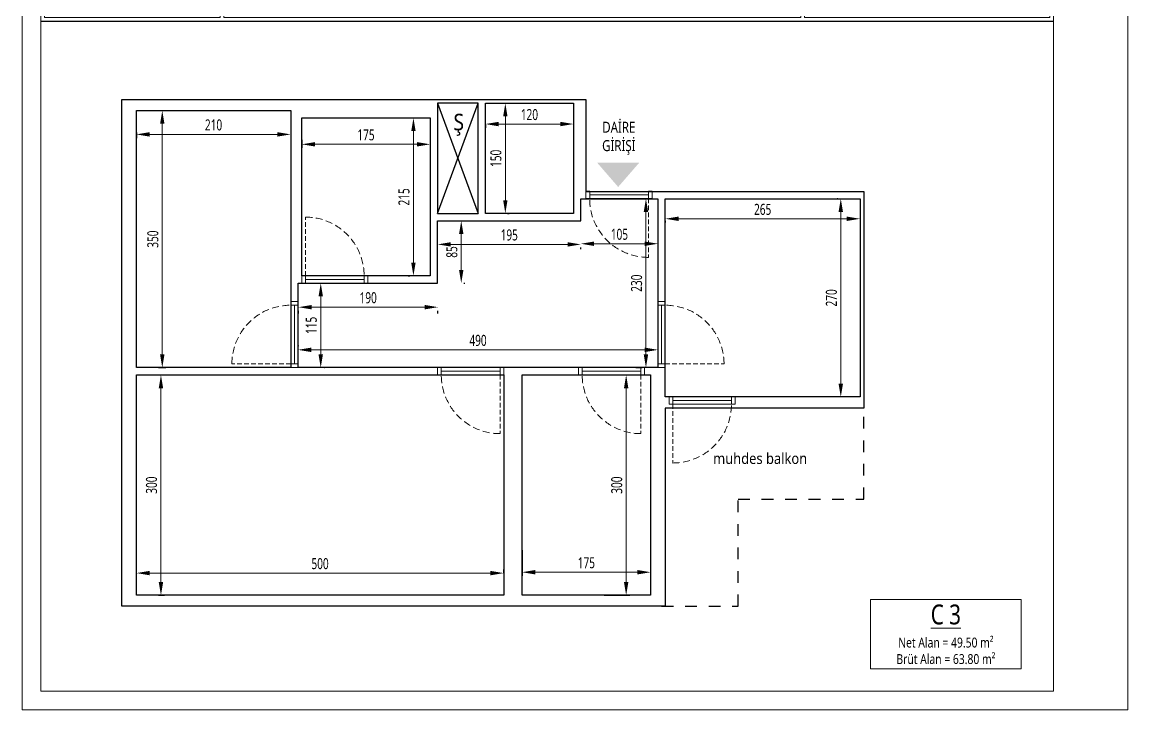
# Model space of a CAD drawing. Header units: metres. Extents: x 41905 to 73816, y -45641 to -42980.
# Drawn here: x 70655 to 72161, y -45109 to -44172 of the extents above; entities that cross this region are included whole.
import ezdxf

# ---------------------------------------------------------------- set-up
doc = ezdxf.new("R2010")
doc.units = ezdxf.units.M
doc.linetypes.add('HIDDEN2', pattern=[4.7625, 3.175, -1.5875])
doc.linetypes.add('JIS_02_1.2', pattern=[64.008, 32.004, -32.004])
for name, color, linetype, lineweight in [('A ALAN BRÜT', 5, 'Continuous', 30), ('A ANTET', 7, 'Continuous', 13), ('A DUVAR', 7, 'Continuous', 30), ('A KAPI', 11, 'Continuous', 13), ('A KAPI KESİK', 11, 'HIDDEN2', 13), ('A YAZI', 7, 'Continuous', 13)]:
    doc.layers.add(name, color=color, linetype=linetype, lineweight=lineweight)
for name, color, linetype, lineweight, true_color in [('A GİRİŞ OKU', 1, 'Continuous', 13, 0xff0000), ('A YAZDIRMA', 7, 'Continuous', 13, 0x848484), ('A ÖLÇÜ DIŞ', 1, 'Continuous', 13, 0xff0000)]:
    doc.layers.add(name, color=color, linetype=linetype, lineweight=lineweight, true_color=true_color)
doc.styles.add('HİB NORMAL', font='segoeui.ttf')
doc.styles.add('HİB Segoe Bold', font='segoeuib.ttf', dxfattribs={"width": 0.8})
doc.styles.add('HİB SEGOE Normal .7', font='segoeui.ttf', dxfattribs={"width": 0.7})
doc.styles.add('HİB SEGOE Normal .9', font='segoeui.ttf', dxfattribs={"width": 0.9})
doc.styles.add('HİB Segoe Semilight .7', font='segoeuisl.ttf', dxfattribs={"width": 0.7})
doc.dimstyles.new('HİB New', dxfattribs={"dimtxt": 12, "dimasz": 18, "dimexe": 5, "dimexo": 30, "dimgap": 5, "dimtad": 1, "dimdec": 0, "dimzin": 0, "dimdsep": 46, "dimtxsty": 'HİB Segoe Semilight .7', "dimcen": 0.09, "dimclrd": 256, "dimclre": 256, "dimclrt": 256, "dimadec": 0, "dimazin": 0, "dimtfac": 1, "dimtdec": 4, "dimtix": 1, "dimtofl": 0, "dimtmove": 0, "dimatfit": 3, "dimfxl": 30, "dimfxlon": 1, "dimtvp": 1, "dimtolj": 1, "dimtzin": 0, "dimlwd": -1, "dimlwe": -3, "dimarcsym": 0})

# ---------------------------------------------------------------- blocks, each defined once
blk = doc.blocks.new('*D18223')
at = {"layer": 'A ÖLÇÜ DIŞ', "lineweight": -3, "ltscale": 0.5}
for p, q in [((71336, -44891.1), (71336, -44926.1)), ((71511, -44891.1), (71511, -44926.1))]:
    blk.add_line(p, q, dxfattribs=at)
at = {"layer": 'A ÖLÇÜ DIŞ', "ltscale": 0.5}
blk.add_line((71493, -44921.1), (71354, -44921.1), dxfattribs=at)
at = {"layer": 'A ÖLÇÜ DIŞ'}
for points in [[(71354, -44918.1), (71354, -44924.1), (71336, -44921.1)], [(71493, -44924.1), (71493, -44918.1), (71511, -44921.1)]]:
    blk.add_solid(points, dxfattribs=at)
at = {"layer": 'Defpoints', "color": 0}
for p in [(71336, -44652.5), (71511, -44652.5), (71336, -44921.1)]:
    blk.add_point(p, dxfattribs=at)
at = {"layer": 'A ÖLÇÜ DIŞ', "ltscale": 0.5, "insert": (71423.5, -44908.3), "char_height": 15, "attachment_point": 5, "style": 'HİB SEGOE Normal .7'}
blk.add_mtext('\\A1;175', dxfattribs=at)
blk = doc.blocks.new('*D18224')
at = {"layer": 'A ÖLÇÜ DIŞ', "lineweight": -3, "ltscale": 0.5}
for p, q in [((70811, -44922.5), (70811, -44917.3)), ((71311, -44922.5), (71311, -44917.3))]:
    blk.add_line(p, q, dxfattribs=at)
at = {"layer": 'A ÖLÇÜ DIŞ', "ltscale": 0.5}
blk.add_line((71293, -44922.3), (70829, -44922.3), dxfattribs=at)
at = {"layer": 'A ÖLÇÜ DIŞ'}
for points in [[(70829, -44919.3), (70829, -44925.3), (70811, -44922.3)], [(71293, -44925.3), (71293, -44919.3), (71311, -44922.3)]]:
    blk.add_solid(points, dxfattribs=at)
at = {"layer": 'Defpoints', "color": 0}
for p in [(70811, -44922.3), (70811, -44952.5), (71311, -44952.5)]:
    blk.add_point(p, dxfattribs=at)
at = {"layer": 'A ÖLÇÜ DIŞ', "ltscale": 0.5, "insert": (71061, -44909.5), "char_height": 15, "attachment_point": 5, "style": 'HİB SEGOE Normal .7'}
blk.add_mtext('\\A1;500', dxfattribs=at)
blk = doc.blocks.new('*D18225')
at = {"layer": 'A ÖLÇÜ DIŞ', "lineweight": -3, "ltscale": 0.5}
for p, q in [((70841, -44652.5), (70849.4, -44652.5)), ((70841, -44952.5), (70849.4, -44952.5))]:
    blk.add_line(p, q, dxfattribs=at)
at = {"layer": 'A ÖLÇÜ DIŞ', "ltscale": 0.5}
blk.add_line((70844.4, -44934.5), (70844.4, -44670.5), dxfattribs=at)
at = {"layer": 'A ÖLÇÜ DIŞ'}
for points in [[(70847.4, -44670.5), (70841.4, -44670.5), (70844.4, -44652.5)], [(70841.4, -44934.5), (70847.4, -44934.5), (70844.4, -44952.5)]]:
    blk.add_solid(points, dxfattribs=at)
at = {"layer": 'Defpoints', "color": 0}
for p in [(70811, -44652.5), (70844.4, -44652.5), (70811, -44952.5)]:
    blk.add_point(p, dxfattribs=at)
at = {"layer": 'A ÖLÇÜ DIŞ', "ltscale": 0.5, "insert": (70831.6, -44802.5), "char_height": 15, "attachment_point": 5, "rotation": 90, "style": 'HİB SEGOE Normal .7'}
blk.add_mtext('\\A1;300', dxfattribs=at)
blk = doc.blocks.new('*D18226')
at = {"layer": 'A ÖLÇÜ DIŞ', "lineweight": -3, "ltscale": 0.5}
for p, q in [((70841, -44292.5), (70851.2, -44292.5)), ((70841, -44642.5), (70851.2, -44642.5))]:
    blk.add_line(p, q, dxfattribs=at)
at = {"layer": 'A ÖLÇÜ DIŞ', "ltscale": 0.5}
blk.add_line((70846.2, -44624.5), (70846.2, -44310.5), dxfattribs=at)
at = {"layer": 'A ÖLÇÜ DIŞ'}
for points in [[(70849.2, -44310.5), (70843.2, -44310.5), (70846.2, -44292.5)], [(70843.2, -44624.5), (70849.2, -44624.5), (70846.2, -44642.5)]]:
    blk.add_solid(points, dxfattribs=at)
at = {"layer": 'Defpoints', "color": 0}
for p in [(70811, -44292.5), (70846.2, -44292.5), (70811, -44642.5)]:
    blk.add_point(p, dxfattribs=at)
at = {"layer": 'A ÖLÇÜ DIŞ', "ltscale": 0.5, "insert": (70833.4, -44467.5), "char_height": 15, "attachment_point": 5, "rotation": 90, "style": 'HİB SEGOE Normal .7'}
blk.add_mtext('\\A1;350', dxfattribs=at)
blk = doc.blocks.new('*D18227')
at = {"layer": 'A ÖLÇÜ DIŞ', "lineweight": -3, "ltscale": 0.5}
for p, q in [((71447.7, -44652.5), (71482.7, -44652.5)), ((71447.7, -44952.5), (71482.7, -44952.5))]:
    blk.add_line(p, q, dxfattribs=at)
at = {"layer": 'A ÖLÇÜ DIŞ', "ltscale": 0.5}
blk.add_line((71477.7, -44670.5), (71477.7, -44934.5), dxfattribs=at)
at = {"layer": 'A ÖLÇÜ DIŞ'}
for points in [[(71480.7, -44670.5), (71474.7, -44670.5), (71477.7, -44652.5)], [(71474.7, -44934.5), (71480.7, -44934.5), (71477.7, -44952.5)]]:
    blk.add_solid(points, dxfattribs=at)
at = {"layer": 'Defpoints', "color": 0}
for p in [(71336, -44652.5), (71336, -44952.5), (71477.7, -44952.5)]:
    blk.add_point(p, dxfattribs=at)
at = {"layer": 'A ÖLÇÜ DIŞ', "ltscale": 0.5, "insert": (71464.9, -44802.5), "char_height": 15, "attachment_point": 5, "rotation": 90, "style": 'HİB SEGOE Normal .7'}
blk.add_mtext('\\A1;300', dxfattribs=at)
blk = doc.blocks.new('*D18228')
at = {"layer": 'A ÖLÇÜ DIŞ', "lineweight": -3, "ltscale": 0.5}
for p, q in [((71286, -44312.5), (71286, -44315.8)), ((71406, -44312.5), (71406, -44315.8))]:
    blk.add_line(p, q, dxfattribs=at)
at = {"layer": 'A ÖLÇÜ DIŞ', "ltscale": 0.5}
blk.add_line((71304, -44310.8), (71388, -44310.8), dxfattribs=at)
at = {"layer": 'A ÖLÇÜ DIŞ'}
for points in [[(71304, -44307.8), (71304, -44313.8), (71286, -44310.8)], [(71388, -44313.8), (71388, -44307.8), (71406, -44310.8)]]:
    blk.add_solid(points, dxfattribs=at)
at = {"layer": 'Defpoints', "color": 0}
for p in [(71286, -44282.5), (71406, -44282.5), (71406, -44310.8)]:
    blk.add_point(p, dxfattribs=at)
at = {"layer": 'A ÖLÇÜ DIŞ', "ltscale": 0.5, "insert": (71346, -44298), "char_height": 15, "attachment_point": 5, "style": 'HİB SEGOE Normal .7'}
blk.add_mtext('\\A1;120', dxfattribs=at)
blk = doc.blocks.new('*D18229')
at = {"layer": 'A ÖLÇÜ DIŞ', "lineweight": -3, "ltscale": 0.5}
for p, q in [((71316, -44282.5), (71318.2, -44282.5)), ((71316, -44432.5), (71318.2, -44432.5))]:
    blk.add_line(p, q, dxfattribs=at)
at = {"layer": 'A ÖLÇÜ DIŞ', "ltscale": 0.5}
blk.add_line((71313.2, -44414.5), (71313.2, -44300.5), dxfattribs=at)
at = {"layer": 'A ÖLÇÜ DIŞ'}
for points in [[(71316.2, -44300.5), (71310.2, -44300.5), (71313.2, -44282.5)], [(71310.2, -44414.5), (71316.2, -44414.5), (71313.2, -44432.5)]]:
    blk.add_solid(points, dxfattribs=at)
at = {"layer": 'Defpoints', "color": 0}
for p in [(71286, -44282.5), (71313.2, -44282.5), (71286, -44432.5)]:
    blk.add_point(p, dxfattribs=at)
at = {"layer": 'A ÖLÇÜ DIŞ', "ltscale": 0.5, "insert": (71300.4, -44357.5), "char_height": 15, "attachment_point": 5, "rotation": 90, "style": 'HİB SEGOE Normal .7'}
blk.add_mtext('\\A1;150', dxfattribs=at)
blk = doc.blocks.new('*D18230')
at = {"layer": 'A ÖLÇÜ DIŞ', "lineweight": -3, "ltscale": 0.5}
for p, q in [((71181, -44302.5), (71183.1, -44302.5)), ((71181, -44517.5), (71183.1, -44517.5))]:
    blk.add_line(p, q, dxfattribs=at)
at = {"layer": 'A ÖLÇÜ DIŞ', "ltscale": 0.5}
blk.add_line((71188.1, -44320.5), (71188.1, -44499.5), dxfattribs=at)
at = {"layer": 'A ÖLÇÜ DIŞ'}
for points in [[(71191.1, -44320.5), (71185.1, -44320.5), (71188.1, -44302.5)], [(71185.1, -44499.5), (71191.1, -44499.5), (71188.1, -44517.5)]]:
    blk.add_solid(points, dxfattribs=at)
at = {"layer": 'Defpoints', "color": 0}
for p in [(71211, -44302.5), (71188.1, -44517.5), (71211, -44517.5)]:
    blk.add_point(p, dxfattribs=at)
at = {"layer": 'A ÖLÇÜ DIŞ', "ltscale": 0.5, "insert": (71175.3, -44410), "char_height": 15, "attachment_point": 5, "rotation": 90, "style": 'HİB SEGOE Normal .7'}
blk.add_mtext('\\A1;215', dxfattribs=at)
blk = doc.blocks.new('*D18231')
at = {"layer": 'A ÖLÇÜ DIŞ', "lineweight": -3, "ltscale": 0.5}
for p, q in [((71036, -44332.5), (71036, -44343.4)), ((71211, -44332.5), (71211, -44343.4))]:
    blk.add_line(p, q, dxfattribs=at)
at = {"layer": 'A ÖLÇÜ DIŞ', "ltscale": 0.5}
blk.add_line((71054, -44338.4), (71193, -44338.4), dxfattribs=at)
at = {"layer": 'A ÖLÇÜ DIŞ'}
for points in [[(71054, -44335.4), (71054, -44341.4), (71036, -44338.4)], [(71193, -44341.4), (71193, -44335.4), (71211, -44338.4)]]:
    blk.add_solid(points, dxfattribs=at)
at = {"layer": 'Defpoints', "color": 0}
for p in [(71036, -44302.5), (71211, -44302.5), (71211, -44338.4)]:
    blk.add_point(p, dxfattribs=at)
at = {"layer": 'A ÖLÇÜ DIŞ', "ltscale": 0.5, "insert": (71123.5, -44325.6), "char_height": 15, "attachment_point": 5, "style": 'HİB SEGOE Normal .7'}
blk.add_mtext('\\A1;175', dxfattribs=at)
blk = doc.blocks.new('*D18232')
at = {"layer": 'A ÖLÇÜ DIŞ', "lineweight": -3, "ltscale": 0.5}
for p, q in [((70811, -44322.5), (70811, -44329.9)), ((71021, -44322.5), (71021, -44329.9))]:
    blk.add_line(p, q, dxfattribs=at)
at = {"layer": 'A ÖLÇÜ DIŞ', "ltscale": 0.5}
blk.add_line((71003, -44324.9), (70829, -44324.9), dxfattribs=at)
at = {"layer": 'A ÖLÇÜ DIŞ'}
for points in [[(70829, -44321.9), (70829, -44327.9), (70811, -44324.9)], [(71003, -44327.9), (71003, -44321.9), (71021, -44324.9)]]:
    blk.add_solid(points, dxfattribs=at)
at = {"layer": 'Defpoints', "color": 0}
for p in [(70811, -44292.5), (71021, -44292.5), (70811, -44324.9)]:
    blk.add_point(p, dxfattribs=at)
at = {"layer": 'A ÖLÇÜ DIŞ', "ltscale": 0.5, "insert": (70916, -44312.1), "char_height": 15, "attachment_point": 5, "style": 'HİB SEGOE Normal .7'}
blk.add_mtext('\\A1;210', dxfattribs=at)
blk = doc.blocks.new('*D18233')
at = {"layer": 'A ÖLÇÜ DIŞ', "lineweight": -3, "ltscale": 0.5}
for p, q in [((71066.8, -44527.5), (71066.9, -44527.5)), ((71066.8, -44642.5), (71066.9, -44642.5))]:
    blk.add_line(p, q, dxfattribs=at)
at = {"layer": 'A ÖLÇÜ DIŞ', "ltscale": 0.5}
blk.add_line((71061.9, -44545.5), (71061.9, -44624.5), dxfattribs=at)
at = {"layer": 'A ÖLÇÜ DIŞ'}
for points in [[(71064.9, -44545.5), (71058.9, -44545.5), (71061.9, -44527.5)], [(71058.9, -44624.5), (71064.9, -44624.5), (71061.9, -44642.5)]]:
    blk.add_solid(points, dxfattribs=at)
at = {"layer": 'Defpoints', "color": 0}
for p in [(71036.8, -44527.5), (71036.8, -44642.5), (71061.9, -44642.5)]:
    blk.add_point(p, dxfattribs=at)
at = {"layer": 'A ÖLÇÜ DIŞ', "ltscale": 0.5, "insert": (71049.1, -44585), "char_height": 15, "attachment_point": 5, "rotation": 90, "style": 'HİB SEGOE Normal .7'}
blk.add_mtext('\\A1;115', dxfattribs=at)
blk = doc.blocks.new('*D18234')
at = {"layer": 'A ÖLÇÜ DIŞ', "lineweight": -3, "ltscale": 0.5}
for p, q in [((71031.5, -44569), (71031.5, -44565.2)), ((71221.5, -44569), (71221.5, -44565.2))]:
    blk.add_line(p, q, dxfattribs=at)
at = {"layer": 'A ÖLÇÜ DIŞ', "ltscale": 0.5}
blk.add_line((71049.5, -44560.2), (71203.5, -44560.2), dxfattribs=at)
at = {"layer": 'A ÖLÇÜ DIŞ'}
for points in [[(71049.5, -44557.2), (71049.5, -44563.2), (71031.5, -44560.2)], [(71203.5, -44563.2), (71203.5, -44557.2), (71221.5, -44560.2)]]:
    blk.add_solid(points, dxfattribs=at)
at = {"layer": 'Defpoints', "color": 0}
for p in [(71031.5, -44539), (71221.5, -44539), (71221.5, -44560.2)]:
    blk.add_point(p, dxfattribs=at)
at = {"layer": 'A ÖLÇÜ DIŞ', "ltscale": 0.5, "insert": (71126.5, -44547.4), "char_height": 15, "attachment_point": 5, "style": 'HİB SEGOE Normal .7'}
blk.add_mtext('\\A1;190', dxfattribs=at)
blk = doc.blocks.new('*D18235')
at = {"layer": 'A ÖLÇÜ DIŞ', "lineweight": -3, "ltscale": 0.5}
for p, q in [((71256.9, -44442.5), (71258.2, -44442.5)), ((71256.9, -44527.5), (71258.2, -44527.5))]:
    blk.add_line(p, q, dxfattribs=at)
at = {"layer": 'A ÖLÇÜ DIŞ', "ltscale": 0.5}
blk.add_line((71253.2, -44509.5), (71253.2, -44460.5), dxfattribs=at)
at = {"layer": 'A ÖLÇÜ DIŞ'}
for points in [[(71256.2, -44460.5), (71250.2, -44460.5), (71253.2, -44442.5)], [(71250.2, -44509.5), (71256.2, -44509.5), (71253.2, -44527.5)]]:
    blk.add_solid(points, dxfattribs=at)
at = {"layer": 'Defpoints', "color": 0}
for p in [(71226.9, -44442.5), (71253.2, -44442.5), (71226.9, -44527.5)]:
    blk.add_point(p, dxfattribs=at)
at = {"layer": 'A ÖLÇÜ DIŞ', "ltscale": 0.5, "insert": (71240.4, -44485), "char_height": 15, "attachment_point": 5, "rotation": 90, "style": 'HİB SEGOE Normal .7'}
blk.add_mtext('\\A1;85', dxfattribs=at)
blk = doc.blocks.new('*D18236')
at = {"layer": 'A ÖLÇÜ DIŞ', "lineweight": -3, "ltscale": 0.5}
for p, q in [((71221, -44481.2), (71221, -44479.7)), ((71416, -44481.2), (71416, -44479.7))]:
    blk.add_line(p, q, dxfattribs=at)
at = {"layer": 'A ÖLÇÜ DIŞ', "ltscale": 0.5}
blk.add_line((71239, -44474.7), (71398, -44474.7), dxfattribs=at)
at = {"layer": 'A ÖLÇÜ DIŞ'}
for points in [[(71239, -44471.7), (71239, -44477.7), (71221, -44474.7)], [(71398, -44477.7), (71398, -44471.7), (71416, -44474.7)]]:
    blk.add_solid(points, dxfattribs=at)
at = {"layer": 'Defpoints', "color": 0}
for p in [(71221, -44451.2), (71416, -44451.2), (71416, -44474.7)]:
    blk.add_point(p, dxfattribs=at)
at = {"layer": 'A ÖLÇÜ DIŞ', "ltscale": 0.5, "insert": (71318.5, -44461.9), "char_height": 15, "attachment_point": 5, "style": 'HİB SEGOE Normal .7'}
blk.add_mtext('\\A1;195', dxfattribs=at)
blk = doc.blocks.new('*D18237')
at = {"layer": 'A ÖLÇÜ DIŞ', "lineweight": -3, "ltscale": 0.5}
for p, q in [((71521, -44443.8), (71521, -44478.8)), ((71416, -44480.3), (71416, -44478.8))]:
    blk.add_line(p, q, dxfattribs=at)
at = {"layer": 'A ÖLÇÜ DIŞ', "ltscale": 0.5}
blk.add_line((71434, -44473.8), (71503, -44473.8), dxfattribs=at)
at = {"layer": 'A ÖLÇÜ DIŞ'}
for points in [[(71434, -44470.8), (71434, -44476.8), (71416, -44473.8)], [(71503, -44476.8), (71503, -44470.8), (71521, -44473.8)]]:
    blk.add_solid(points, dxfattribs=at)
at = {"layer": 'Defpoints', "color": 0}
for p in [(71521, -44412.5), (71416, -44450.3), (71521, -44473.8)]:
    blk.add_point(p, dxfattribs=at)
at = {"layer": 'A ÖLÇÜ DIŞ', "ltscale": 0.5, "insert": (71468.5, -44461), "char_height": 15, "attachment_point": 5, "style": 'HİB SEGOE Normal .7'}
blk.add_mtext('\\A1;105', dxfattribs=at)
blk = doc.blocks.new('*D18238')
at = {"layer": 'A ÖLÇÜ DIŞ', "lineweight": -3, "ltscale": 0.5}
for p, q in [((71491, -44412.5), (71499.6, -44412.5)), ((71491, -44642.5), (71499.6, -44642.5))]:
    blk.add_line(p, q, dxfattribs=at)
at = {"layer": 'A ÖLÇÜ DIŞ', "ltscale": 0.5}
blk.add_line((71504.6, -44430.5), (71504.6, -44624.5), dxfattribs=at)
at = {"layer": 'A ÖLÇÜ DIŞ'}
for points in [[(71507.6, -44430.5), (71501.6, -44430.5), (71504.6, -44412.5)], [(71501.6, -44624.5), (71507.6, -44624.5), (71504.6, -44642.5)]]:
    blk.add_solid(points, dxfattribs=at)
at = {"layer": 'Defpoints', "color": 0}
for p in [(71521, -44412.5), (71504.6, -44642.5), (71521, -44642.5)]:
    blk.add_point(p, dxfattribs=at)
at = {"layer": 'A ÖLÇÜ DIŞ', "ltscale": 0.5, "insert": (71491.9, -44527.5), "char_height": 15, "attachment_point": 5, "rotation": 90, "style": 'HİB SEGOE Normal .7'}
blk.add_mtext('\\A1;230', dxfattribs=at)
blk = doc.blocks.new('*D18239')
at = {"layer": 'A ÖLÇÜ DIŞ', "lineweight": -3, "ltscale": 0.5}
for p, q in [((71031, -44612.5), (71031, -44613.3)), ((71521, -44612.5), (71521, -44613.3))]:
    blk.add_line(p, q, dxfattribs=at)
at = {"layer": 'A ÖLÇÜ DIŞ', "ltscale": 0.5}
blk.add_line((71503, -44618.3), (71049, -44618.3), dxfattribs=at)
at = {"layer": 'A ÖLÇÜ DIŞ'}
for points in [[(71049, -44615.3), (71049, -44621.3), (71031, -44618.3)], [(71503, -44621.3), (71503, -44615.3), (71521, -44618.3)]]:
    blk.add_solid(points, dxfattribs=at)
at = {"layer": 'Defpoints', "color": 0}
for p in [(71031, -44618.3), (71031, -44642.5), (71521, -44642.5)]:
    blk.add_point(p, dxfattribs=at)
at = {"layer": 'A ÖLÇÜ DIŞ', "ltscale": 0.5, "insert": (71276, -44605.5), "char_height": 15, "attachment_point": 5, "style": 'HİB SEGOE Normal .7'}
blk.add_mtext('\\A1;490', dxfattribs=at)
blk = doc.blocks.new('*D18240')
at = {"layer": 'A ÖLÇÜ DIŞ', "lineweight": -3, "ltscale": 0.5}
for p, q in [((71531, -44442.5), (71531, -44444.8)), ((71796, -44442.5), (71796, -44444.8))]:
    blk.add_line(p, q, dxfattribs=at)
at = {"layer": 'A ÖLÇÜ DIŞ', "ltscale": 0.5}
blk.add_line((71549, -44439.8), (71778, -44439.8), dxfattribs=at)
at = {"layer": 'A ÖLÇÜ DIŞ'}
for points in [[(71549, -44436.8), (71549, -44442.8), (71531, -44439.8)], [(71778, -44442.8), (71778, -44436.8), (71796, -44439.8)]]:
    blk.add_solid(points, dxfattribs=at)
at = {"layer": 'Defpoints', "color": 0}
for p in [(71531, -44412.5), (71796, -44412.5), (71796, -44439.8)]:
    blk.add_point(p, dxfattribs=at)
at = {"layer": 'A ÖLÇÜ DIŞ', "ltscale": 0.5, "insert": (71663.5, -44427.1), "char_height": 15, "attachment_point": 5, "style": 'HİB SEGOE Normal .7'}
blk.add_mtext('\\A1;265', dxfattribs=at)
blk = doc.blocks.new('*D18241')
at = {"layer": 'A ÖLÇÜ DIŞ', "lineweight": -3, "ltscale": 0.5}
for p, q in [((71766, -44412.5), (71764.8, -44412.5)), ((71766, -44682.5), (71764.8, -44682.5))]:
    blk.add_line(p, q, dxfattribs=at)
at = {"layer": 'A ÖLÇÜ DIŞ', "ltscale": 0.5}
blk.add_line((71769.8, -44430.5), (71769.8, -44664.5), dxfattribs=at)
at = {"layer": 'A ÖLÇÜ DIŞ'}
for points in [[(71772.8, -44430.5), (71766.8, -44430.5), (71769.8, -44412.5)], [(71766.8, -44664.5), (71772.8, -44664.5), (71769.8, -44682.5)]]:
    blk.add_solid(points, dxfattribs=at)
at = {"layer": 'Defpoints', "color": 0}
for p in [(71796, -44412.5), (71769.8, -44682.5), (71796, -44682.5)]:
    blk.add_point(p, dxfattribs=at)
at = {"layer": 'A ÖLÇÜ DIŞ', "ltscale": 0.5, "insert": (71757.1, -44547.5), "char_height": 15, "attachment_point": 5, "rotation": 90, "style": 'HİB SEGOE Normal .7'}
blk.add_mtext('\\A1;270', dxfattribs=at)
blk = doc.blocks.new('KAPI 90X10')
at = {"layer": 'A KAPI', "color": 0}
for points in [[(5, 10), (0, 10), (0, 0), (5, 0)], [(85, 5), (85, 10), (5, 10), (5, 5)], [(90, 10), (85, 10), (85, 0), (90, 0)]]:
    blk.add_lwpolyline(points, close=True, dxfattribs=at)
at = {"layer": 'A KAPI KESİK', "color": 0, "ltscale": 2}
blk.add_line((85, 10), (85, 90), dxfattribs=at)
at = {"layer": 'A KAPI KESİK', "color": 0, "ltscale": 3}
blk.add_arc((85, 10), 80, 90, 180, dxfattribs=at)
at = {"layer": 'A YAZI', "color": 0, "style": 'HİB Segoe Semilight .7', "width": 0.7}
blk.add_attdef('KAPI_NO', (76.6, 23.8), '', height=12, rotation=90, dxfattribs=at)
blk = doc.blocks.new('safsafsaf')
at = {"layer": 'A ANTET', "linetype": 'ByBlock', "ltscale": 100}
blk.add_line((49168, -37858.9), (52997.3, -37858.9), dxfattribs=at)
at = {"layer": 'A ANTET', "linetype": 'ByBlock', "ltscale": 100, "const_width": 4.22}
blk.add_lwpolyline([(49168, -37858.9), (52997.3, -37858.9), (52997.3, -38140.5), (49168, -38140.5)], close=True, dxfattribs=at)
at = {"layer": 'A ANTET', "linetype": 'ByBlock', "ltscale": 100}
for points in [[(52997.3, -40674.5), (49168, -40674.5), (49168, -37858.9), (52997.3, -37858.9)], [(49182.1, -37873), (49846.6, -37873), (49846.6, -38126.4), (49182.1, -38126.4)], [(49860.6, -37873), (52042.3, -37873), (52042.3, -37992.7), (49860.6, -37992.7)], [(52056.4, -37992.7), (52983.2, -37992.7), (52983.2, -37873), (52056.4, -37873)], [(49860.6, -38006.7), (52042.3, -38006.7), (52042.3, -38126.4), (49860.6, -38126.4)], [(52056.4, -38126.4), (52983.2, -38126.4), (52983.2, -38006.7), (52056.4, -38006.7)]]:
    blk.add_lwpolyline(points, close=True, dxfattribs=at)
blk.add_lwpolyline([(49337.9, -38048.6, 3.72, 3.72, 0), (49690.6, -38048.6, 0, 0, 0)], format="xyseb", dxfattribs=at)
at = {"layer": 'A YAZDIRMA', "linetype": 'ByBlock', "ltscale": 100}
blk.add_lwpolyline([(53278.8, -40744.9), (53278.8, -37788.5), (49097.6, -37788.5), (49097.6, -40744.9)], close=True, dxfattribs=at)
at = {"layer": 'A ANTET', "linetype": 'ByBlock', "ltscale": 100, "attachment_point": 1, "line_spacing_factor": 0.8, "style": 'HİB NORMAL'}
for s, insert, char_height, width in [('\\pxqc;{\\fSegoe UI Semibold|b0|i0|c162|p34;BOZOĞLU\\P\\pxqc;\\H0.7833x;ARCHITECTS\\P\\pxqc;\\H1.0213x;}', (49326, -37899.2), 55.749, 377.662), ('\\pxi-3,l4.25,qc,t4.25;MİMARLIK & TASARIM', (49291.1, -38059.2), 24.623, 415.716)]:
    blk.add_mtext(s, dxfattribs=dict(at, insert=insert, char_height=char_height, width=width))
at = {"layer": 'A ANTET', "linetype": 'ByBlock', "ltscale": 100, "attachment_point": 1, "style": 'HİB NORMAL'}
for s, insert, char_height, width in [('\\A1;\\pxql;Bozoğlu Mimarlık ve Tasarım Hizmetleri - Batı Mh. Ihlamur Sk. No: 20/72 Pendik / İstanbul\\PTel: 0538 796 27 73 - www.bozogluarchitects.com', (49896.5, -37896.8), 20.906, 1289.576), ('\\pxql;MALTEPE GİRNE MH. 16732-25 ZÜMRÜT SİTESİ RÖLÖVE PROJESİ', (49900, -38040.7), 31.359, 1361.276)]:
    blk.add_mtext(s, dxfattribs=dict(at, insert=insert, char_height=char_height, width=width))
at = {"layer": 'A ANTET', "color": 0, "linetype": 'ByBlock', "ltscale": 100, "char_height": 35.195, "width": 810.705, "attachment_point": 7, "style": 'HİB NORMAL'}
for s, insert in [('\\pxql;Rölöve Ölçüm Tarihi: 03/07/2026', (52095.2, -37958.7)), ('\\pxql;Dosya:{\\H0.8019x; ZÜMRÜT SİTESİ 17-7-2026}', (52095.2, -38092.4))]:
    blk.add_mtext(s, dxfattribs=dict(at, insert=insert))

msp = doc.modelspace()

# ---------------------------------------------------------------- hatches: boundary and pattern name
at = {"layer": 'A GİRİŞ OKU', "ltscale": 100, "transparency": 33554687}
h = msp.add_hatch(color=256, dxfattribs=at)
h.dxf.hatch_style = 1
h.paths.add_polyline_path([(71438, -44363.2), (71495.7, -44363.2), (71466.8, -44396.5)])

# ---------------------------------------------------------------- linework, layer by layer
at = {"layer": 'A ALAN BRÜT', "ltscale": 0.5}
msp.add_lwpolyline([(70791, -44967.5), (70791, -44277.5), (71423, -44277.5), (71423, -44402.5), (71801, -44402.5), (71801, -44697.5), (71531, -44697.5), (71531, -44967.5)], close=True, dxfattribs=at)
at = {"layer": 'A DUVAR', "ltscale": 0.5}
for points in [[(71221, -44282.5), (71221, -44432.5), (71276, -44432.5), (71276, -44282.5)], [(71406, -44282.5), (71406, -44432.5), (71286, -44432.5), (71286, -44282.5)], [(71021, -44292.5), (71021, -44642.5), (70811, -44642.5), (70811, -44292.5)], [(71211, -44302.5), (71211, -44517.5), (71036, -44517.5), (71036, -44302.5)], [(71521, -44412.5), (71521, -44642.5), (71031, -44642.5), (71031, -44527.5), (71221, -44527.5), (71221, -44442.5), (71416, -44442.5), (71416, -44412.5)], [(71531, -44682.5), (71531, -44412.5), (71796, -44412.5), (71796, -44682.5)], [(71311, -44652.5), (71311, -44952.5), (70811, -44952.5), (70811, -44652.5)], [(71511, -44652.5), (71511, -44952.5), (71336, -44952.5), (71336, -44652.5)]]:
    msp.add_lwpolyline(points, close=True, dxfattribs=at)
for points in [[(71221, -44282.5), (71276, -44432.5)], [(71221, -44432.5), (71276, -44282.5)]]:
    msp.add_lwpolyline(points, dxfattribs=at)
at = {"layer": 'A DUVAR', "linetype": 'JIS_02_1.2', "ltscale": 0.5}
msp.add_lwpolyline([(71526, -44967.5), (71630.1, -44967.5), (71630.1, -44821.6), (71801, -44821.6), (71801, -44697.5)], dxfattribs=at)

# ---------------------------------------------------------------- block references
at = {"layer": 'A ANTET', "ltscale": 0.5, "xscale": 0.36, "yscale": 0.36, "zscale": 0.36}
msp.add_blockref('safsafsaf', (52980.3, -30440.4), dxfattribs=at)
at = {"layer": 'A KAPI', "ltscale": 100, "xscale": -1}
for p, rotation in [((71423, -44402.4), 180), ((71031, -44552.5), 89.99999999999993), ((71221, -44642.4), 180), ((71412.8, -44642.4), 180)]:
    msp.add_blockref('KAPI 90X10', p, dxfattribs=dict(at, rotation=rotation))
msp.add_blockref('KAPI 90X10', (71126, -44527.5), dxfattribs=at)
at = {"layer": 'A KAPI', "ltscale": 100}
for p, rotation in [((71520.9, -44552.5), 270), ((71626, -44682.4), 180)]:
    msp.add_blockref('KAPI 90X10', p, dxfattribs=dict(at, rotation=rotation))

# ---------------------------------------------------------------- texts
at = {"layer": 'A YAZI', "ltscale": 100, "attachment_point": 8}
for s, insert, char_height, width, style in [('Ş', (71249.8, -44326.9), 22.5, 20.217, 'HİB SEGOE Normal .9'), ('DAİRE\\PGİRİŞİ', (71467.7, -44352.7), 15, 136.235, 'HİB Segoe Bold'), ('muhdes balkon', (71660.1, -44773.9), 15, 136.235, 'HİB SEGOE Normal .9')]:
    msp.add_mtext(s, dxfattribs=dict(at, insert=insert, char_height=char_height, width=width, style=style))
at = {"layer": 'A YAZI', "ltscale": 100, "insert": (71817.1, -45046.4), "char_height": 13.5, "width": 191.473, "attachment_point": 7, "style": 'HİB Segoe Bold', "bg_fill": 16}
msp.add_mtext('\\pxqc;{\\H2x;\\LC 3\\P\\pxql;}Net Alan^I= 49.50 m²\\PBrüt Alan^I= 63.80 m²', dxfattribs=at)

# ---------------------------------------------------------------- dimensions: what is measured, and where the dimension line sits
at = {"layer": 'A ÖLÇÜ DIŞ', "ltscale": 0.5}
for base, p1, p2, picture, middle in [((71406, -44310.8), (71286, -44282.5), (71406, -44282.5), '*D18228', (71346, -44298)), ((70811, -44324.9), (71021, -44292.5), (70811, -44292.5), '*D18232', (70916, -44312.1)), ((71211, -44338.4), (71036, -44302.5), (71211, -44302.5), '*D18231', (71123.5, -44325.6)), ((71521, -44473.8), (71416, -44450.3), (71521, -44412.5), '*D18237', (71468.5, -44461)), ((71796, -44439.8), (71531, -44412.5), (71796, -44412.5), '*D18240', (71663.5, -44427.1)), ((71416, -44474.7), (71221, -44451.2), (71416, -44451.2), '*D18236', (71318.5, -44461.9)), ((71221.5, -44560.2), (71031.5, -44539), (71221.5, -44539), '*D18234', (71126.5, -44547.4)), ((71031, -44618.3), (71521, -44642.5), (71031, -44642.5), '*D18239', (71276, -44605.5)), ((71336, -44921.1), (71511, -44652.5), (71336, -44652.5), '*D18223', (71423.5, -44908.3)), ((70811, -44922.3), (71311, -44952.5), (70811, -44952.5), '*D18224', (71061, -44909.5))]:
    dim = msp.add_linear_dim(base=base, p1=p1, p2=p2, dimstyle='HİB New', override={"dimtxt": 15, "dimtxsty": 'HİB SEGOE Normal .7'}, dxfattribs=at)
    dim.commit()
    dim.dimension.update_dxf_attribs({"geometry": picture, "text_midpoint": middle})
for base, p1, p2, picture, middle in [((71313.2, -44282.5), (71286, -44432.5), (71286, -44282.5), '*D18229', (71300.4, -44357.5)), ((70846.2, -44292.5), (70811, -44642.5), (70811, -44292.5), '*D18226', (70833.4, -44467.5)), ((71188.1, -44517.5), (71211, -44302.5), (71211, -44517.5), '*D18230', (71175.3, -44410)), ((71504.6, -44642.5), (71521, -44412.5), (71521, -44642.5), '*D18238', (71491.9, -44527.5)), ((71769.8, -44682.5), (71796, -44412.5), (71796, -44682.5), '*D18241', (71757.1, -44547.5)), ((71253.2, -44442.5), (71226.9, -44527.5), (71226.9, -44442.5), '*D18235', (71240.4, -44485)), ((71061.9, -44642.5), (71036.8, -44527.5), (71036.8, -44642.5), '*D18233', (71049.1, -44585)), ((70844.4, -44652.5), (70811, -44952.5), (70811, -44652.5), '*D18225', (70831.6, -44802.5)), ((71477.7, -44952.5), (71336, -44652.5), (71336, -44952.5), '*D18227', (71464.9, -44802.5))]:
    dim = msp.add_linear_dim(base=base, p1=p1, p2=p2, angle=90, dimstyle='HİB New', override={"dimtxt": 15, "dimtxsty": 'HİB SEGOE Normal .7'}, dxfattribs=at)
    dim.commit()
    dim.dimension.update_dxf_attribs({"geometry": picture, "text_midpoint": middle})

doc.saveas('drawing.dxf')
